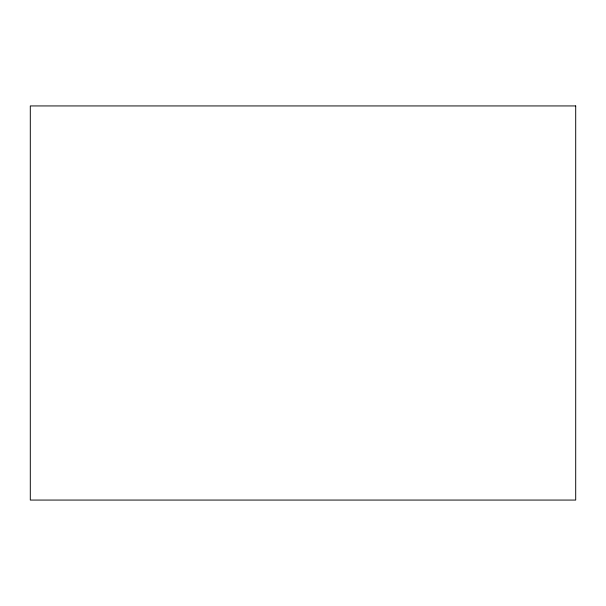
<?xml version="1.0" encoding="UTF-8"?>
<svg xmlns="http://www.w3.org/2000/svg" width="606" height="606" viewBox="0 0 606 606"><rect width="100%" height="100%" fill="white"/><g stroke="black" fill="none" stroke-linecap="round" stroke-linejoin="round"><path stroke-width="0.91" d="M575.7 105.936L30.3 105.936L30.3 500.064L575.7 500.064L575.7 105.936"/></g></svg>
